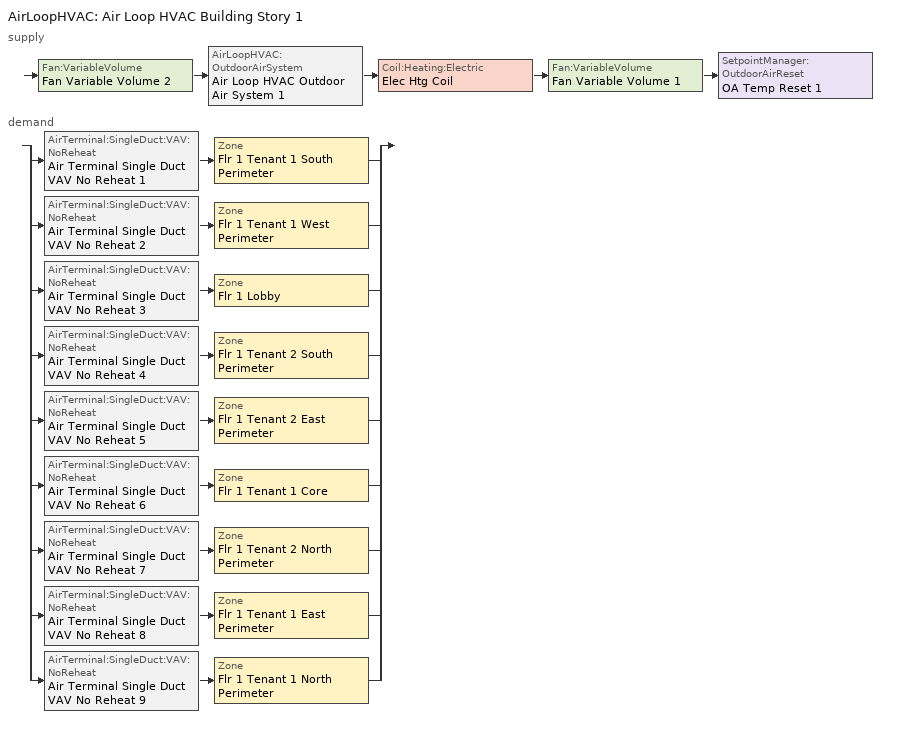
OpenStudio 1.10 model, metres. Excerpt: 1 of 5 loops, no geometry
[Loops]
AirLoopHVAC 'Air Loop HVAC Building Story 1'
 supply: Fan:VariableVolume 'Fan Variable Volume 2' > AirLoopHVAC:OutdoorAirSystem 'Air Loop HVAC Outdoor Air System 1' > Coil:Heating:Electric 'Elec Htg Coil' > Fan:VariableVolume 'Fan Variable Volume 1' > SetpointManager:OutdoorAirReset 'OA Temp Reset 1'
 demand: split
  | AirTerminal:SingleDuct:VAV:NoReheat 'Air Terminal Single Duct VAV No Reheat 1' > Zone 'Flr 1 Tenant 1 South Perimeter'
  | AirTerminal:SingleDuct:VAV:NoReheat 'Air Terminal Single Duct VAV No Reheat 2' > Zone 'Flr 1 Tenant 1 West Perimeter'
  | AirTerminal:SingleDuct:VAV:NoReheat 'Air Terminal Single Duct VAV No Reheat 3' > Zone 'Flr 1 Lobby'
  | AirTerminal:SingleDuct:VAV:NoReheat 'Air Terminal Single Duct VAV No Reheat 4' > Zone 'Flr 1 Tenant 2 South Perimeter'
  | AirTerminal:SingleDuct:VAV:NoReheat 'Air Terminal Single Duct VAV No Reheat 5' > Zone 'Flr 1 Tenant 2 East Perimeter'
  | AirTerminal:SingleDuct:VAV:NoReheat 'Air Terminal Single Duct VAV No Reheat 6' > Zone 'Flr 1 Tenant 1 Core'
  | AirTerminal:SingleDuct:VAV:NoReheat 'Air Terminal Single Duct VAV No Reheat 7' > Zone 'Flr 1 Tenant 2 North Perimeter'
  | AirTerminal:SingleDuct:VAV:NoReheat 'Air Terminal Single Duct VAV No Reheat 8' > Zone 'Flr 1 Tenant 1 East Perimeter'
  | AirTerminal:SingleDuct:VAV:NoReheat 'Air Terminal Single Duct VAV No Reheat 9' > Zone 'Flr 1 Tenant 1 North Perimeter'
[Sizing:Zone] Zone Cooling Design Supply Air Temperature {C}=14; Zone Heating Design Supply Air Temperature {C}=40; Zone Cooling Design Supply Air Humidity Ratio {kg-H2O/kg-air}=0.0085; Zone Heating Design Supply Air Humidity Ratio {kg-H2O/kg-air}=0.008; Heating Design Air Flow Method=DesignDay
Name | Cooling Design Air Flow Method
Flr 1 Lobby
Flr 1 Tenant 1 East Perimeter; Flr 1 Tenant 2 East Perimeter; Flr 1 Tenant 1 Core; Flr 3 Elevator; Flr 1 Tenant 1 West Perimeter; Flr 1 Tenant 1 South Perimeter; Flr 1 Tenant 2 South Perimeter; Flr 1 Tenant 2 North Perimeter; Flr 1 Tenant 1 North Perimeter | DesignDay
[Zone equipment]
Flr 1 Lobby: Air Terminal Single Duct VAV No Reheat 3, Flr 1 Lobby VRF terminal
Flr 1 Tenant 1 East Perimeter: Air Terminal Single Duct VAV No Reheat 8, Flr 1 Tenant 1 East Perimeter VRF terminal
Flr 1 Tenant 2 East Perimeter: Air Terminal Single Duct VAV No Reheat 5, Flr 1 Tenant 2 East Perimeter VRF terminal
Flr 1 Tenant 1 Core: Air Terminal Single Duct VAV No Reheat 6, Flr 1 Tenant 1 Core VRF terminal
Flr 1 Tenant 1 West Perimeter: Air Terminal Single Duct VAV No Reheat 2, Flr 1 Tenant 1 West Perimeter VRF terminal
Flr 1 Tenant 1 South Perimeter: Air Terminal Single Duct VAV No Reheat 1, Flr 1 Tenant 1 South Perimeter VRF terminal
Flr 1 Tenant 2 South Perimeter: Air Terminal Single Duct VAV No Reheat 4, Flr 1 Tenant 2 South Perimeter VRF terminal
Flr 1 Tenant 2 North Perimeter: Air Terminal Single Duct VAV No Reheat 7, Flr 1 Tenant 2 North Perimeter VRF terminal
Flr 1 Tenant 1 North Perimeter: Air Terminal Single Duct VAV No Reheat 9, Flr 1 Tenant 1 North Perimeter VRF terminal
[AirLoopHVAC]
Air Loop HVAC Building Story 1: Availability Schedule=Floor 1 Baseline Ventilation Schedule; Availability Manager=Availability Manager Night Cycle 1; Design Supply Air Flow Rate {m3/s}=AutoSize
[AvailabilityManager:NightCycle]
Availability Manager Night Cycle 1: Control Type=CycleOnAnyZoneFansOnly
[Sizing:System]
Air Loop HVAC Building Story 1: Type of Load to Size On=VentilationRequirement; Design Outdoor Air Flow Rate {m3/s}=Autosize; Minimum System Air Flow Ratio=0.3; Preheat Design Temperature {C}=7; Preheat Design Humidity Ratio {kg-H2O/kg-Air}=0.008; Precool Design Temperature {C}=12.8; Precool Design Humidity Ratio {kg-H2O/kg-Air}=0.008; Central Cooling Design Supply Air Temperature {C}=12.8; Central Heating Design Supply Air Temperature {C}=16.7; Sizing Option=NonCoincident; 100% Outdoor Air in Cooling=Yes; 100% Outdoor Air in Heating=Yes; Central Cooling Design Supply Air Humidity Ratio {kg-H2O/kg-Air}=0.0085; Central Heating Design Supply Air Humidity Ratio {kg-H2O/kg-Air}=0.008; Cooling Design Air Flow Method=DesignDay; Cooling Design Air Flow Rate {m3/s}=0; Heating Design Air Flow Method=DesignDay; Heating Design Air Flow Rate {m3/s}=0; System Outdoor Air Method=ZoneSum; Zone Maximum Outdoor Air Fraction=1; Cooling Supply Air Flow Rate Per Floor Area {m3/s-m2}=0.00996765; Cooling Fraction of Autosized Cooling Supply Air Flow Rate=1; Cooling Supply Air Flow Rate Per Unit Cooling Capacity {m3/s-W}=3.94755e-05; Heating Supply Air Flow Rate Per Floor Area {m3/s-m2}=0.00996765; Heating Fraction of Autosized Heating Supply Air Flow Rate=1; Heating Fraction of Autosized Cooling Supply Air Flow Rate=1; Heating Supply Air Flow Rate Per Unit Heating Capacity {m3/s-W}=3.15882e-05; Cooling Design Capacity Method=CoolingDesignCapacity; Cooling Design Capacity {W}=Autosize; Cooling Design Capacity Per Floor Area {W/m2}=234.7; Fraction of Autosized Cooling Design Capacity=1; Heating Design Capacity Method=HeatingDesignCapacity; Heating Design Capacity {W}=Autosize; Heating Design Capacity Per Floor Area {W/m2}=157; Fraction of Autosized Heating Design Capacity=1; Central Cooling Capacity Control Method=OnOff
[Fan:VariableVolume] Availability Schedule=Always On Discrete; Fan Efficiency=0.6; Maximum Flow Rate {m3/s}=Autosize; Fan Power Minimum Flow Rate Input Method=FixedFlowRate; Fan Power Minimum Flow Fraction=0.6; Fan Power Minimum Air Flow Rate {m3/s}=0; Motor Efficiency=0.9; Motor In Airstream Fraction=1; Fan Power Coefficient 1=0.0407599; Fan Power Coefficient 2=0.088045; Fan Power Coefficient 3=-0.0729261; Fan Power Coefficient 4=0.94374; Fan Power Coefficient 5=0
Name | Pressure Rise {Pa}
Fan Variable Volume 1 | 511.758
Fan Variable Volume 2 | 793.225
[Controller:OutdoorAir]
Controller Outdoor Air 1: Minimum Outdoor Air Flow Rate {m3/s}=autosize; Maximum Outdoor Air Flow Rate {m3/s}=autosize; Economizer Control Type=NoEconomizer; Economizer Control Action Type=ModulateFlow; Economizer Maximum Limit Dry-Bulb Temperature {C}=28; Economizer Maximum Limit Enthalpy {J/kg}=64000; Economizer Minimum Limit Dry-Bulb Temperature {C}=-100; Lockout Type=NoLockout; Minimum Limit Type=FixedMinimum; Minimum Fraction of Outdoor Air Schedule=Always On Discrete; Maximum Fraction of Outdoor Air Schedule=Always On Discrete; Controller Mechanical Ventilation=Controller Mechanical Ventilation 1; High Humidity Control=No; Heat Recovery Bypass Control Type=BypassWhenOAFlowGreaterThanMinimum
[Controller:MechanicalVentilation]
Controller Mechanical Ventilation 1: Availability Schedule=Floor 1 Baseline Ventilation Schedule; System Outdoor Air Method=ZoneSum
[AirLoopHVAC:OutdoorAirSystem]
Air Loop HVAC Outdoor Air System 1: Controller=Controller Outdoor Air 1
[AirTerminal:SingleDuct:VAV:NoReheat] Availability Schedule=Always On Discrete; Maximum Air Flow Rate {m3/s}=autosize; Zone Minimum Air Flow Input Method=Constant; Constant Minimum Air Flow Fraction=0.3; Control For Outdoor Air=No
Air Terminal Single Duct VAV No Reheat 1; Air Terminal Single Duct VAV No Reheat 2; Air Terminal Single Duct VAV No Reheat 3; Air Terminal Single Duct VAV No Reheat 4; Air Terminal Single Duct VAV No Reheat 5; Air Terminal Single Duct VAV No Reheat 6; Air Terminal Single Duct VAV No Reheat 7; Air Terminal Single Duct VAV No Reheat 8; Air Terminal Single Duct VAV No Reheat 9
[ZoneHVAC:TerminalUnit:VariableRefrigerantFlow] Terminal Unit Availability schedule=Always On Discrete; Supply Air Flow Rate During Cooling Operation {m3/s}=autosize; Supply Air Flow Rate When No Cooling is Needed {m3/s}=0; Supply Air Flow Rate During Heating Operation {m3/s}=autosize; Supply Air Flow Rate When No Heating is Needed {m3/s}=0; Outdoor Air Flow Rate During Cooling Operation {m3/s}=0; Outdoor Air Flow Rate During Heating Operation {m3/s}=0; Outdoor Air Flow Rate When No Cooling or Heating is Needed {m3/s}=0; Supply Air Fan Operating Mode Schedule=Cycling Fan Mode Always Zero; Zone Terminal Unit On Parasitic Electric Energy Use {W}=30; Zone Terminal Unit Off Parasitic Electric Energy Use {W}=20; Rated Total Heating Capacity Sizing Ratio {W/W}=1
Name | Supply Air Fan | Cooling Coil | Heating Coil
Flr 1 Tenant 1 South Perimeter VRF terminal | Flr 1 Tenant 1 South Perimeter VRF fan | Flr 1 Tenant 1 South Perimeter VRF cooling coil | Flr 1 Tenant 1 South Perimeter VRF heating coil
Flr 1 Tenant 1 West Perimeter VRF terminal | Flr 1 Tenant 1 West Perimeter VRF fan | Flr 1 Tenant 1 West Perimeter VRF cooling coil | Flr 1 Tenant 1 West Perimeter VRF heating coil
Flr 1 Lobby VRF terminal | Flr 1 Lobby VRF fan | Flr 1 Lobby VRF cooling coil | Flr 1 Lobby VRF heating coil
Flr 1 Tenant 2 South Perimeter VRF terminal | Flr 1 Tenant 2 South Perimeter VRF fan | Flr 1 Tenant 2 South Perimeter VRF cooling coil | Flr 1 Tenant 2 South Perimeter VRF heating coil
Flr 1 Tenant 2 East Perimeter VRF terminal | Flr 1 Tenant 2 East Perimeter VRF fan | Flr 1 Tenant 2 East Perimeter VRF cooling coil | Flr 1 Tenant 2 East Perimeter VRF heating coil
Flr 1 Tenant 1 Core VRF terminal | Flr 1 Tenant 1 Core VRF fan | Flr 1 Tenant 1 Core VRF cooling coil | Flr 1 Tenant 1 Core VRF heating coil
Flr 1 Tenant 2 North Perimeter VRF terminal | Flr 1 Tenant 2 North Perimeter VRF fan | Flr 1 Tenant 2 North Perimeter VRF cooling coil | Flr 1 Tenant 2 North Perimeter VRF heating coil
Flr 1 Tenant 1 East Perimeter VRF terminal | Flr 1 Tenant 1 East Perimeter VRF fan | Flr 1 Tenant 1 East Perimeter VRF cooling coil | Flr 1 Tenant 1 East Perimeter VRF heating coil
Flr 1 Tenant 1 North Perimeter VRF terminal | Flr 1 Tenant 1 North Perimeter VRF fan | Flr 1 Tenant 1 North Perimeter VRF cooling coil | Flr 1 Tenant 1 North Perimeter VRF heating coil
[Coil:Cooling:DX:VariableRefrigerantFlow] Availability Schedule=Always On Discrete; Rated Total Cooling Capacity {W}=autosize; Rated Sensible Heat Ratio=autosize; Rated Air Flow Rate {m3/s}=autosize
Name | Cooling Capacity Ratio Modifier Function of Temperature Curve | Cooling Capacity Modifier Curve Function of Flow Fraction
Flr 1 Tenant 1 South Perimeter VRF cooling coil | VRFTUCoolCapFT | VRFACCoolCapFFF
Flr 1 Tenant 1 West Perimeter VRF cooling coil | VRFTUCoolCapFT 1 | VRFACCoolCapFFF 1
Flr 1 Lobby VRF cooling coil | VRFTUCoolCapFT 2 | VRFACCoolCapFFF 2
Flr 1 Tenant 2 South Perimeter VRF cooling coil | VRFTUCoolCapFT 3 | VRFACCoolCapFFF 3
Flr 1 Tenant 2 East Perimeter VRF cooling coil | VRFTUCoolCapFT 4 | VRFACCoolCapFFF 4
Flr 1 Tenant 1 Core VRF cooling coil | VRFTUCoolCapFT 5 | VRFACCoolCapFFF 5
Flr 1 Tenant 2 North Perimeter VRF cooling coil | VRFTUCoolCapFT 6 | VRFACCoolCapFFF 6
Flr 1 Tenant 1 East Perimeter VRF cooling coil | VRFTUCoolCapFT 7 | VRFACCoolCapFFF 7
Flr 1 Tenant 1 North Perimeter VRF cooling coil | VRFTUCoolCapFT 8 | VRFACCoolCapFFF 8
[Coil:Heating:DX:VariableRefrigerantFlow] Availability Schedule=Always On Discrete; Rated Total Heating Capacity {W}=autosize; Rated Air Flow Rate {m3/s}=autosize
Name | Heating Capacity Ratio Modifier Function of Temperature Curve | Heating Capacity Modifier Function of Flow Fraction Curve
Flr 1 Tenant 1 South Perimeter VRF heating coil | Coil Heating DX Variable Refrigerant Flow 1 VRFTUHeatCAPFT | Coil Heating DX Variable Refrigerant Flow 1 VRFACCoolCapFFF
Flr 1 Tenant 1 West Perimeter VRF heating coil | Coil Heating DX Variable Refrigerant Flow 1 VRFTUHeatCAPFT 1 | Coil Heating DX Variable Refrigerant Flow 1 VRFACCoolCapFFF 1
Flr 1 Lobby VRF heating coil | Coil Heating DX Variable Refrigerant Flow 1 VRFTUHeatCAPFT 2 | Coil Heating DX Variable Refrigerant Flow 1 VRFACCoolCapFFF 2
Flr 1 Tenant 2 South Perimeter VRF heating coil | Coil Heating DX Variable Refrigerant Flow 1 VRFTUHeatCAPFT 3 | Coil Heating DX Variable Refrigerant Flow 1 VRFACCoolCapFFF 3
Flr 1 Tenant 2 East Perimeter VRF heating coil | Coil Heating DX Variable Refrigerant Flow 1 VRFTUHeatCAPFT 4 | Coil Heating DX Variable Refrigerant Flow 1 VRFACCoolCapFFF 4
Flr 1 Tenant 1 Core VRF heating coil | Coil Heating DX Variable Refrigerant Flow 1 VRFTUHeatCAPFT 5 | Coil Heating DX Variable Refrigerant Flow 1 VRFACCoolCapFFF 5
Flr 1 Tenant 2 North Perimeter VRF heating coil | Coil Heating DX Variable Refrigerant Flow 1 VRFTUHeatCAPFT 6 | Coil Heating DX Variable Refrigerant Flow 1 VRFACCoolCapFFF 6
Flr 1 Tenant 1 East Perimeter VRF heating coil | Coil Heating DX Variable Refrigerant Flow 1 VRFTUHeatCAPFT 7 | Coil Heating DX Variable Refrigerant Flow 1 VRFACCoolCapFFF 7
Flr 1 Tenant 1 North Perimeter VRF heating coil | Coil Heating DX Variable Refrigerant Flow 1 VRFTUHeatCAPFT 8 | Coil Heating DX Variable Refrigerant Flow 1 VRFACCoolCapFFF 8
[Fan:OnOff] Availability Schedule=Always On Discrete; Fan Efficiency=0.5; Pressure Rise {Pa}=375; Maximum Flow Rate {m3/s}=autosize; Motor Efficiency=0.8; Motor In Airstream Fraction=1
Name | Fan Power Ratio Function of Speed Ratio Curve | Fan Efficiency Ratio Function of Speed Ratio Curve
Flr 1 Tenant 1 South Perimeter VRF fan | Fan On Off Power Curve | Fan On Off Efficiency Curve
Flr 1 Tenant 1 West Perimeter VRF fan | Fan On Off Power Curve 1 | Fan On Off Efficiency Curve 1
Flr 1 Lobby VRF fan | Fan On Off Power Curve 2 | Fan On Off Efficiency Curve 2
Flr 1 Tenant 2 South Perimeter VRF fan | Fan On Off Power Curve 3 | Fan On Off Efficiency Curve 3
Flr 1 Tenant 2 East Perimeter VRF fan | Fan On Off Power Curve 4 | Fan On Off Efficiency Curve 4
Flr 1 Tenant 1 Core VRF fan | Fan On Off Power Curve 5 | Fan On Off Efficiency Curve 5
Flr 1 Tenant 2 North Perimeter VRF fan | Fan On Off Power Curve 6 | Fan On Off Efficiency Curve 6
Flr 1 Tenant 1 East Perimeter VRF fan | Fan On Off Power Curve 7 | Fan On Off Efficiency Curve 7
Flr 1 Tenant 1 North Perimeter VRF fan | Fan On Off Power Curve 8 | Fan On Off Efficiency Curve 8
[Coil:Heating:Electric]
Elec Htg Coil: Availability Schedule=Always On Discrete 1
[SetpointManager:OutdoorAirReset]
OA Temp Reset 1: Control Variable=Temperature; Setpoint at Outdoor Low Temperature {C}=32.2222; Outdoor Low Temperature {C}=-28.8889; Setpoint at Outdoor High Temperature {C}=10; Outdoor High Temperature {C}=-6.66667
[Schedule:Ruleset]
Name | Default Day Schedule | Summer Design Day Schedule | Winter Design Day Schedule
Floor 1 Baseline Ventilation Schedule | Floor 1 Baseline Ventilation Schedule Weekday | Floor 1 Baseline Ventilation Schedule Summer Design Day | Floor 1 Baseline Ventilation Schedule Winter Design Day
Cycling Fan Mode Always Zero | Cycling PTAC Fan Mode Sch Default
[Schedule:Day]
Floor 1 Baseline Ventilation Schedule Weekday; Floor 1 Baseline Ventilation Schedule Saturday: 7, 0, 0, 22, 0, 1, 24, 0, 0
Floor 1 Baseline Ventilation Schedule Winter Design Day; Floor 1 Baseline Ventilation Schedule Summer Design Day: 24, 0, 1
Floor 1 Baseline Ventilation Schedule Sunday: 9, 0, 0, 19, 0, 1, 24, 0, 0
Cycling PTAC Fan Mode Sch Default: 24, 0, 0
[Schedule:Rule] Schedule Ruleset=Floor 1 Baseline Ventilation Schedule; Date Specification Type=DateRange; Start Month=1; Start Day=1; End Month=12; End Day=31
Name | Rule Order | Day Schedule | Apply Saturday | Apply Sunday
Floor 1 Baseline Ventilation Schedule Saturday Rule | 1 | Floor 1 Baseline Ventilation Schedule Saturday | Yes
Floor 1 Baseline Ventilation Schedule Sunday Rule | 0 | Floor 1 Baseline Ventilation Schedule Sunday |  | Yes
[Schedule:Constant] Value=1
Always On Discrete; Always On Discrete 1
[Curve:Cubic] Coefficient1 Constant=1; Coefficient2 x=0; Coefficient3 x**2=0; Coefficient4 x**3=0; Minimum Value of x {BasedOnField A2}=0; Maximum Value of x {BasedOnField A2}=1
Fan On Off Efficiency Curve; Fan On Off Efficiency Curve 1; Fan On Off Efficiency Curve 2; Fan On Off Efficiency Curve 3; Fan On Off Efficiency Curve 4; Fan On Off Efficiency Curve 5; Fan On Off Efficiency Curve 6; Fan On Off Efficiency Curve 7; Fan On Off Efficiency Curve 8
[Curve:Biquadratic]
Name | Coefficient1 Constant | Coefficient2 x | Coefficient3 x**2 | Coefficient4 y | Coefficient5 y**2 | Coefficient6 x*y | Minimum Value of x {BasedOnField A2} | Maximum Value of x {BasedOnField A2} | Minimum Value of y {BasedOnField A3} | Maximum Value of y {BasedOnField A3} | Minimum Curve Output {BasedOnField A4} | Maximum Curve Output {BasedOnField A4}
VRFTUCoolCapFT; VRFTUCoolCapFT 1; VRFTUCoolCapFT 2; VRFTUCoolCapFT 3; VRFTUCoolCapFT 4; VRFTUCoolCapFT 5; VRFTUCoolCapFT 6; VRFTUCoolCapFT 7; VRFTUCoolCapFT 8 | 0.0585884 | 0.0587397 | -0.000210275 | 0.010937 | -0.000121955 | -0.000524662 | 15 | 23.89 | 20 | 43.33 | 0.8083 | 1.2583
Coil Heating DX Variable Refrigerant Flow 1 VRFTUHeatCAPFT; Coil Heating DX Variable Refrigerant Flow 1 VRFTUHeatCAPFT 1; Coil Heating DX Variable Refrigerant Flow 1 VRFTUHeatCAPFT 2; Coil Heating DX Variable Refrigerant Flow 1 VRFTUHeatCAPFT 3; Coil Heating DX Variable Refrigerant Flow 1 VRFTUHeatCAPFT 4; Coil Heating DX Variable Refrigerant Flow 1 VRFTUHeatCAPFT 5; Coil Heating DX Variable Refrigerant Flow 1 VRFTUHeatCAPFT 6; Coil Heating DX Variable Refrigerant Flow 1 VRFTUHeatCAPFT 7; Coil Heating DX Variable Refrigerant Flow 1 VRFTUHeatCAPFT 8 | 0.375444 | 0.0668191 | -0.00194171 | 0.0442618 | -0.000400958 | -0.00148198 | 21.11 | 27.22 | -15 | 18.33 | 0.6074 | 1
[Curve:Quadratic] Coefficient1 Constant=0.8; Coefficient2 x=0.2; Coefficient3 x**2=0; Minimum Value of x {BasedOnField A2}=0.5; Maximum Value of x {BasedOnField A2}=1.5
VRFACCoolCapFFF; Coil Heating DX Variable Refrigerant Flow 1 VRFACCoolCapFFF; VRFACCoolCapFFF 1; Coil Heating DX Variable Refrigerant Flow 1 VRFACCoolCapFFF 1; VRFACCoolCapFFF 2; Coil Heating DX Variable Refrigerant Flow 1 VRFACCoolCapFFF 2; VRFACCoolCapFFF 3; Coil Heating DX Variable Refrigerant Flow 1 VRFACCoolCapFFF 3; VRFACCoolCapFFF 4; Coil Heating DX Variable Refrigerant Flow 1 VRFACCoolCapFFF 4; VRFACCoolCapFFF 5; Coil Heating DX Variable Refrigerant Flow 1 VRFACCoolCapFFF 5; VRFACCoolCapFFF 6; Coil Heating DX Variable Refrigerant Flow 1 VRFACCoolCapFFF 6; VRFACCoolCapFFF 7; Coil Heating DX Variable Refrigerant Flow 1 VRFACCoolCapFFF 7; VRFACCoolCapFFF 8; Coil Heating DX Variable Refrigerant Flow 1 VRFACCoolCapFFF 8
[Curve:Exponent] Coefficient1 Constant=1; Coefficient2 Constant=0; Coefficient3 Constant=0; Minimum Value of x {BasedOnField A2}=0; Maximum Value of x {BasedOnField A2}=1
Fan On Off Power Curve; Fan On Off Power Curve 1; Fan On Off Power Curve 2; Fan On Off Power Curve 3; Fan On Off Power Curve 4; Fan On Off Power Curve 5; Fan On Off Power Curve 6; Fan On Off Power Curve 7; Fan On Off Power Curve 8
